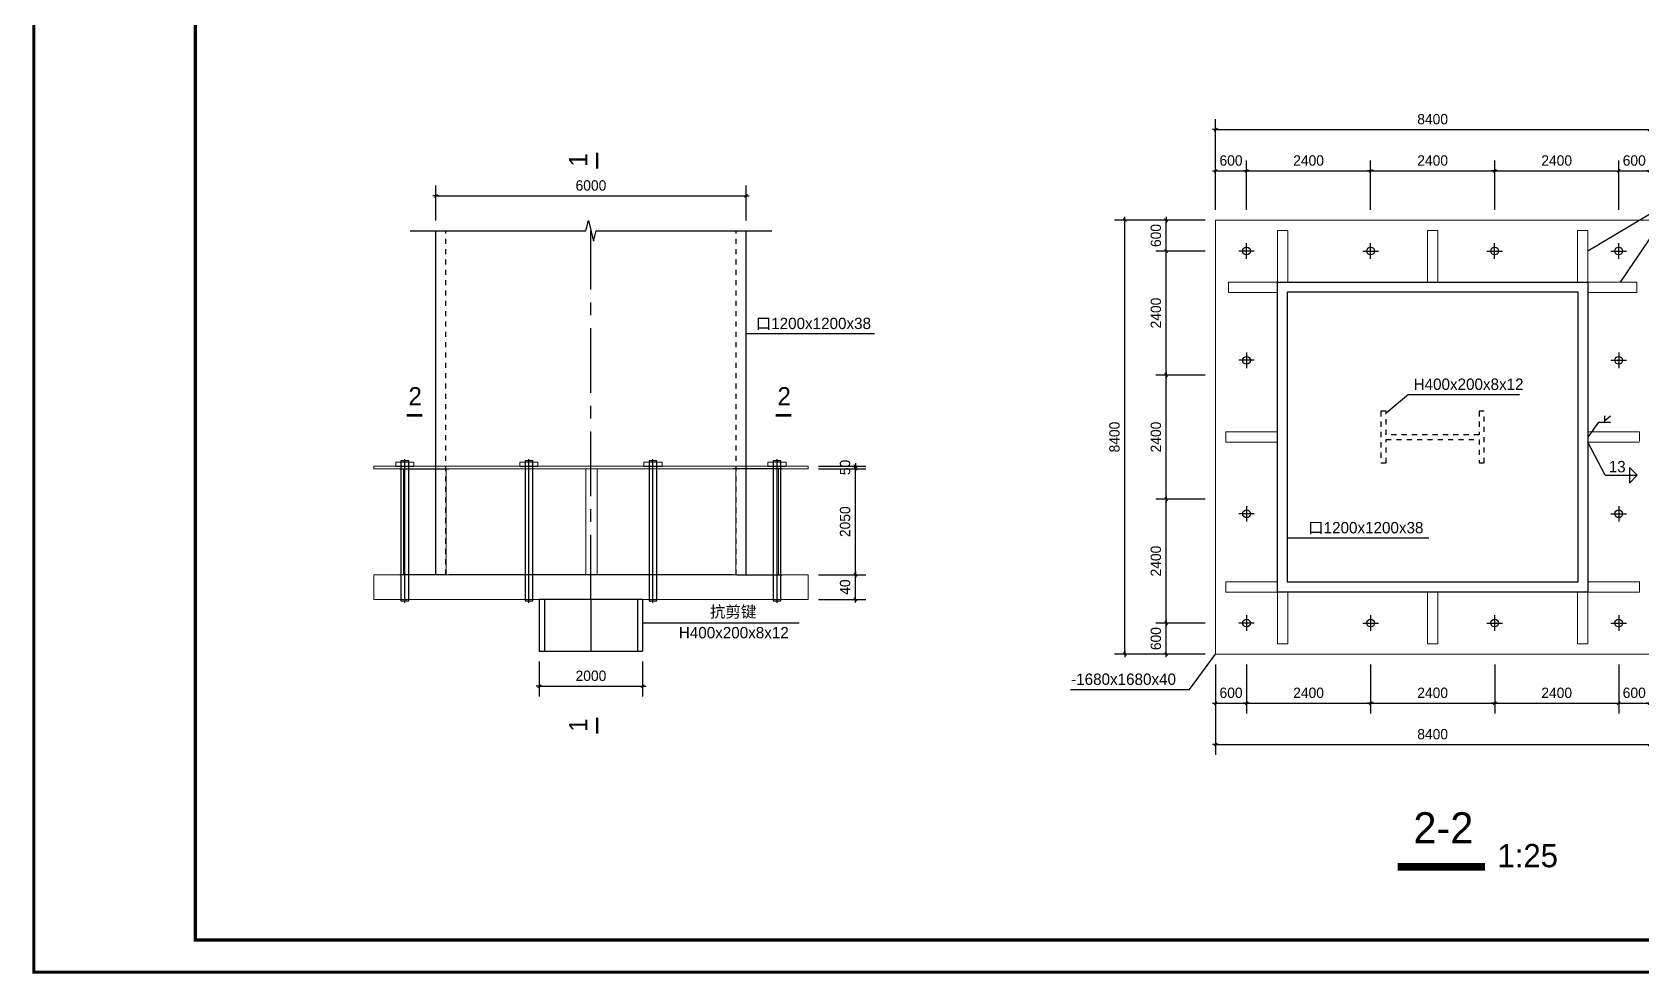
# Model space of a CAD drawing. Extents: x 31132 to 885236, y 345273 to 1212165.
# Drawn here: x 301132 to 332271, y 536341 to 554563 of the extents above; entities that cross this region are included whole.
import ezdxf
from ezdxf.enums import TextEntityAlignment as Align

# ---------------------------------------------------------------- set-up
doc = ezdxf.new("R2010")
doc.units = 0
doc.header["$LTSCALE"] = 1000
for name, pattern in [('CENTER', [2, 1.25, -0.25, 0.25, -0.25]), ('HIDDEN', [0.375, 0.25, -0.125]), ('tjDesh', [2, 1, -1])]:
    doc.linetypes.add(name, pattern=pattern)
doc.layers.get('0').update_dxf_attribs({"linetype": 'CONTINUOUS'})
doc.layers.get('Defpoints').update_dxf_attribs({"linetype": 'CONTINUOUS'})
for name, color, linetype in [('TK', 4, 'CONTINUOUS'), ('图名', 7, 'CONTINUOUS'), ('实线', 7, 'CONTINUOUS'), ('尺寸', 4, 'CONTINUOUS'), ('文字说明', 7, 'CONTINUOUS'), ('模板', 7, 'CONTINUOUS'), ('详图', 9, 'CONTINUOUS'), ('轴线', 8, 'CENTER'), ('轴线标注', 7, 'CONTINUOUS')]:
    doc.layers.add(name, color=color, linetype=linetype)
doc.layers.add('虚线', color=7, linetype='HIDDEN', lineweight=0)
doc.styles.add('FS', font='')
doc.styles.add('STYLE1', font='')
doc.styles.get('FS').set_extended_font_data('Structure Fonts')
doc.styles.get('STYLE1').set_extended_font_data('Structure Fonts')
doc.dimstyles.new('副本 DIM20', dxfattribs={"dimtxt": 200, "dimasz": 0.3, "dimexe": 200, "dimexo": 200, "dimgap": 100, "dimtad": 1, "dimdec": 0, "dimzin": 0, "dimdsep": 46, "dimtxsty": 'STYLE1', "dimblk": 'Studio2', "dimcen": 0, "dimdle": 200, "dimclrd": 6, "dimclre": 6, "dimclrt": 7, "dimazin": 0, "dimtfac": 1, "dimtdec": 0, "dimtix": 1, "dimtmove": 2, "dimatfit": 3, "dimldrblk": 'Studio2', "dimfxl": 1, "dimtolj": 1, "dimtzin": 0, "dimarcsym": 0})

# ---------------------------------------------------------------- blocks, each defined once
blk = doc.blocks.new('Studio2')
blk.add_line((-200, 0), (200, 0))
blk.add_lwpolyline([(-106, -106, 60, 60, 0), (106, 106, 100, 100, 0)], format="xyseb")
blk = doc.blocks.new('*D2246')
at = {"layer": 'Defpoints', "color": 0, "ltscale": 10, "transparency": 16777216}
for p in [(316141, 544065), (317058, 544065), (316141, 543585)]:
    blk.add_point(p, dxfattribs=at)
at = {"layer": '轴线标注', "color": 6, "lineweight": -2, "ltscale": 10, "transparency": 16777216}
for p, q in [((316341, 544065), (317258, 544065)), ((317058, 544065), (317058, 544065)), ((317058, 543585), (317058, 544065)), ((316341, 543585), (317258, 543585)), ((317058, 543585), (317058, 543584))]:
    blk.add_line(p, q, dxfattribs=at)
at = {"layer": '轴线标注', "color": 6, "lineweight": -2, "ltscale": 10, "transparency": 16777216, "xscale": 0.3, "yscale": 0.3, "zscale": 0.3}
for p, rotation in [((317058, 544065), 270), ((317058, 543585), 90)]:
    blk.add_blockref('Studio2', p, dxfattribs=dict(at, rotation=rotation))
at = {"layer": '轴线标注', "color": 7, "ltscale": 10, "transparency": 16777216, "insert": (316858, 543825), "char_height": 200, "attachment_point": 5, "rotation": 90, "style": 'STYLE1'}
blk.add_mtext('\\A1;40', dxfattribs=at)
blk = doc.blocks.new('*D2247')
at = {"layer": 'Defpoints', "color": 0, "ltscale": 10, "transparency": 16777216}
for p in [(316141, 546115), (317058, 546115), (316141, 544065)]:
    blk.add_point(p, dxfattribs=at)
at = {"layer": '轴线标注', "color": 6, "lineweight": -2, "ltscale": 10, "transparency": 16777216}
for p, q in [((316341, 546115), (317258, 546115)), ((317058, 544065), (317058, 546115)), ((316341, 544065), (317258, 544065))]:
    blk.add_line(p, q, dxfattribs=at)
at = {"layer": '轴线标注', "color": 6, "lineweight": -2, "ltscale": 10, "transparency": 16777216, "xscale": 0.3, "yscale": 0.3, "zscale": 0.3}
for p, rotation in [((317058, 546115), 90), ((317058, 544065), 270)]:
    blk.add_blockref('Studio2', p, dxfattribs=dict(at, rotation=rotation))
at = {"layer": '轴线标注', "color": 7, "ltscale": 10, "transparency": 16777216, "insert": (316858, 545090), "char_height": 200, "attachment_point": 5, "rotation": 90, "style": 'STYLE1'}
blk.add_mtext('\\A1;2050', dxfattribs=at)
blk = doc.blocks.new('*D2248')
at = {"layer": 'Defpoints', "color": 0, "ltscale": 10, "transparency": 16777216}
for p in [(316141, 546165), (316141, 546115), (317058, 546165)]:
    blk.add_point(p, dxfattribs=at)
at = {"layer": '轴线标注', "color": 6, "lineweight": -2, "ltscale": 10, "transparency": 16777216}
for p, q in [((316341, 546165), (317258, 546165)), ((316341, 546115), (317258, 546115)), ((317058, 546165), (317058, 546165)), ((317058, 546115), (317058, 546165)), ((317058, 546115), (317058, 546114))]:
    blk.add_line(p, q, dxfattribs=at)
at = {"layer": '轴线标注', "color": 6, "lineweight": -2, "ltscale": 10, "transparency": 16777216, "xscale": 0.3, "yscale": 0.3, "zscale": 0.3}
for p, rotation in [((317058, 546165), 270), ((317058, 546115), 90)]:
    blk.add_blockref('Studio2', p, dxfattribs=dict(at, rotation=rotation))
at = {"layer": '轴线标注', "color": 7, "ltscale": 10, "transparency": 16777216, "insert": (316858, 546140), "char_height": 200, "attachment_point": 5, "rotation": 90, "style": 'STYLE1'}
blk.add_mtext('\\A1;50', dxfattribs=at)
blk = doc.blocks.new('*D2249')
at = {"layer": 'Defpoints', "color": 0, "ltscale": 10, "transparency": 16777216}
for p in [(310941, 542585), (312941, 542585), (312941, 541907)]:
    blk.add_point(p, dxfattribs=at)
at = {"layer": '轴线标注', "color": 6, "lineweight": -2, "ltscale": 10, "transparency": 16777216}
for p, q in [((310941, 542385), (310941, 541707)), ((312941, 542385), (312941, 541707)), ((310941, 541907), (312941, 541907))]:
    blk.add_line(p, q, dxfattribs=at)
at = {"layer": '轴线标注', "color": 6, "lineweight": -2, "ltscale": 10, "transparency": 16777216, "xscale": 0.3, "yscale": 0.3, "zscale": 0.3, "rotation": 180}
blk.add_blockref('Studio2', (310941, 541907), dxfattribs=at)
at = {"layer": '轴线标注', "color": 6, "lineweight": -2, "ltscale": 10, "transparency": 16777216, "xscale": 0.3, "yscale": 0.3, "zscale": 0.3}
blk.add_blockref('Studio2', (312941, 541907), dxfattribs=at)
at = {"layer": '轴线标注', "color": 7, "ltscale": 10, "transparency": 16777216, "insert": (311941, 542107), "char_height": 200, "attachment_point": 5, "style": 'STYLE1'}
blk.add_mtext('\\A1;2000', dxfattribs=at)
blk = doc.blocks.new('*D2250')
at = {"layer": 'Defpoints', "color": 0, "ltscale": 10, "transparency": 16777216}
for p in [(314941, 551396), (308941, 550721), (314941, 550721)]:
    blk.add_point(p, dxfattribs=at)
at = {"layer": '轴线标注', "color": 6, "lineweight": -2, "ltscale": 10, "transparency": 16777216}
for p, q in [((308941, 550921), (308941, 551596)), ((314941, 550921), (314941, 551596)), ((308941, 551396), (314941, 551396))]:
    blk.add_line(p, q, dxfattribs=at)
at = {"layer": '轴线标注', "color": 6, "lineweight": -2, "ltscale": 10, "transparency": 16777216, "xscale": 0.3, "yscale": 0.3, "zscale": 0.3, "rotation": 180}
blk.add_blockref('Studio2', (308941, 551396), dxfattribs=at)
at = {"layer": '轴线标注', "color": 6, "lineweight": -2, "ltscale": 10, "transparency": 16777216, "xscale": 0.3, "yscale": 0.3, "zscale": 0.3}
blk.add_blockref('Studio2', (314941, 551396), dxfattribs=at)
at = {"layer": '轴线标注', "color": 7, "ltscale": 10, "transparency": 16777216, "insert": (311941, 551596), "char_height": 200, "attachment_point": 5, "style": 'STYLE1'}
blk.add_mtext('\\A1;6000', dxfattribs=at)
blk = doc.blocks.new('*D2257')
at = {"layer": 'Defpoints', "color": 0, "ltscale": 10, "transparency": 16777216}
for p in [(324624, 551879), (324024, 550928), (324624, 550928)]:
    blk.add_point(p, dxfattribs=at)
at = {"layer": '轴线标注', "color": 6, "lineweight": -2, "ltscale": 10, "transparency": 16777216}
for p, q in [((324024, 551879), (324023, 551879)), ((324024, 551128), (324024, 552079)), ((324024, 551879), (324624, 551879)), ((324624, 551128), (324624, 552079)), ((324624, 551879), (324625, 551879))]:
    blk.add_line(p, q, dxfattribs=at)
at = {"layer": '轴线标注', "color": 6, "lineweight": -2, "ltscale": 10, "transparency": 16777216, "xscale": 0.3, "yscale": 0.3, "zscale": 0.3}
blk.add_blockref('Studio2', (324024, 551879), dxfattribs=at)
at = {"layer": '轴线标注', "color": 6, "lineweight": -2, "ltscale": 10, "transparency": 16777216, "xscale": 0.3, "yscale": 0.3, "zscale": 0.3, "rotation": 180}
blk.add_blockref('Studio2', (324624, 551879), dxfattribs=at)
at = {"layer": '轴线标注', "color": 7, "ltscale": 10, "transparency": 16777216, "insert": (324324, 552079), "char_height": 200, "attachment_point": 5, "style": 'STYLE1'}
blk.add_mtext('\\A1;600', dxfattribs=at)
blk = doc.blocks.new('*D2258')
at = {"layer": 'Defpoints', "color": 0, "ltscale": 10, "transparency": 16777216}
for p in [(332424, 552679), (324024, 551728), (332424, 551728)]:
    blk.add_point(p, dxfattribs=at)
at = {"layer": '轴线标注', "color": 6, "lineweight": -2, "ltscale": 10, "transparency": 16777216}
for p, q in [((324024, 551928), (324024, 552879)), ((332424, 551928), (332424, 552879)), ((324024, 552679), (332424, 552679))]:
    blk.add_line(p, q, dxfattribs=at)
at = {"layer": '轴线标注', "color": 6, "lineweight": -2, "ltscale": 10, "transparency": 16777216, "xscale": 0.3, "yscale": 0.3, "zscale": 0.3, "rotation": 180}
blk.add_blockref('Studio2', (324024, 552679), dxfattribs=at)
at = {"layer": '轴线标注', "color": 6, "lineweight": -2, "ltscale": 10, "transparency": 16777216, "xscale": 0.3, "yscale": 0.3, "zscale": 0.3}
blk.add_blockref('Studio2', (332424, 552679), dxfattribs=at)
at = {"layer": '轴线标注', "color": 7, "ltscale": 10, "transparency": 16777216, "insert": (328224, 552879), "char_height": 200, "attachment_point": 5, "style": 'STYLE1'}
blk.add_mtext('\\A1;8400', dxfattribs=at)
blk = doc.blocks.new('*D2259')
at = {"layer": 'Defpoints', "color": 0, "ltscale": 10, "transparency": 16777216}
for p in [(327024, 551879), (324624, 550928), (327024, 550928)]:
    blk.add_point(p, dxfattribs=at)
at = {"layer": '轴线标注', "color": 6, "lineweight": -2, "ltscale": 10, "transparency": 16777216}
for p, q in [((324624, 551128), (324624, 552079)), ((324624, 551879), (327024, 551879)), ((327024, 551128), (327024, 552079))]:
    blk.add_line(p, q, dxfattribs=at)
at = {"layer": '轴线标注', "color": 6, "lineweight": -2, "ltscale": 10, "transparency": 16777216, "xscale": 0.3, "yscale": 0.3, "zscale": 0.3, "rotation": 180}
blk.add_blockref('Studio2', (324624, 551879), dxfattribs=at)
at = {"layer": '轴线标注', "color": 6, "lineweight": -2, "ltscale": 10, "transparency": 16777216, "xscale": 0.3, "yscale": 0.3, "zscale": 0.3}
blk.add_blockref('Studio2', (327024, 551879), dxfattribs=at)
at = {"layer": '轴线标注', "color": 7, "ltscale": 10, "transparency": 16777216, "insert": (325824, 552079), "char_height": 200, "attachment_point": 5, "style": 'STYLE1'}
blk.add_mtext('\\A1;2400', dxfattribs=at)
blk = doc.blocks.new('*D2260')
at = {"layer": 'Defpoints', "color": 0, "ltscale": 10, "transparency": 16777216}
for p in [(329424, 551879), (327024, 550928), (329424, 550928)]:
    blk.add_point(p, dxfattribs=at)
at = {"layer": '轴线标注', "color": 6, "lineweight": -2, "ltscale": 10, "transparency": 16777216}
for p, q in [((327024, 551128), (327024, 552079)), ((327024, 551879), (329424, 551879)), ((329424, 551128), (329424, 552079))]:
    blk.add_line(p, q, dxfattribs=at)
at = {"layer": '轴线标注', "color": 6, "lineweight": -2, "ltscale": 10, "transparency": 16777216, "xscale": 0.3, "yscale": 0.3, "zscale": 0.3, "rotation": 180}
blk.add_blockref('Studio2', (327024, 551879), dxfattribs=at)
at = {"layer": '轴线标注', "color": 6, "lineweight": -2, "ltscale": 10, "transparency": 16777216, "xscale": 0.3, "yscale": 0.3, "zscale": 0.3}
blk.add_blockref('Studio2', (329424, 551879), dxfattribs=at)
at = {"layer": '轴线标注', "color": 7, "ltscale": 10, "transparency": 16777216, "insert": (328224, 552079), "char_height": 200, "attachment_point": 5, "style": 'STYLE1'}
blk.add_mtext('\\A1;2400', dxfattribs=at)
blk = doc.blocks.new('*D2261')
at = {"layer": 'Defpoints', "color": 0, "ltscale": 10, "transparency": 16777216}
for p in [(331824, 551879), (329424, 550928), (331824, 550928)]:
    blk.add_point(p, dxfattribs=at)
at = {"layer": '轴线标注', "color": 6, "lineweight": -2, "ltscale": 10, "transparency": 16777216}
for p, q in [((329424, 551128), (329424, 552079)), ((329424, 551879), (331824, 551879)), ((331824, 551128), (331824, 552079))]:
    blk.add_line(p, q, dxfattribs=at)
at = {"layer": '轴线标注', "color": 6, "lineweight": -2, "ltscale": 10, "transparency": 16777216, "xscale": 0.3, "yscale": 0.3, "zscale": 0.3, "rotation": 180}
blk.add_blockref('Studio2', (329424, 551879), dxfattribs=at)
at = {"layer": '轴线标注', "color": 6, "lineweight": -2, "ltscale": 10, "transparency": 16777216, "xscale": 0.3, "yscale": 0.3, "zscale": 0.3}
blk.add_blockref('Studio2', (331824, 551879), dxfattribs=at)
at = {"layer": '轴线标注', "color": 7, "ltscale": 10, "transparency": 16777216, "insert": (330624, 552079), "char_height": 200, "attachment_point": 5, "style": 'STYLE1'}
blk.add_mtext('\\A1;2400', dxfattribs=at)
blk = doc.blocks.new('*D2262')
at = {"layer": 'Defpoints', "color": 0, "ltscale": 10, "transparency": 16777216}
for p in [(332424, 551879), (331824, 550928), (332424, 550928)]:
    blk.add_point(p, dxfattribs=at)
at = {"layer": '轴线标注', "color": 6, "lineweight": -2, "ltscale": 10, "transparency": 16777216}
for p, q in [((331824, 551879), (331823, 551879)), ((331824, 551128), (331824, 552079)), ((331824, 551879), (332424, 551879)), ((332424, 551128), (332424, 552079)), ((332424, 551879), (332425, 551879))]:
    blk.add_line(p, q, dxfattribs=at)
at = {"layer": '轴线标注', "color": 6, "lineweight": -2, "ltscale": 10, "transparency": 16777216, "xscale": 0.3, "yscale": 0.3, "zscale": 0.3}
blk.add_blockref('Studio2', (331824, 551879), dxfattribs=at)
at = {"layer": '轴线标注', "color": 6, "lineweight": -2, "ltscale": 10, "transparency": 16777216, "xscale": 0.3, "yscale": 0.3, "zscale": 0.3, "rotation": 180}
blk.add_blockref('Studio2', (332424, 551879), dxfattribs=at)
at = {"layer": '轴线标注', "color": 7, "ltscale": 10, "transparency": 16777216, "insert": (332124, 552079), "char_height": 200, "attachment_point": 5, "style": 'STYLE1'}
blk.add_mtext('\\A1;600', dxfattribs=at)
blk = doc.blocks.new('*D2263')
at = {"layer": 'Defpoints', "color": 0, "ltscale": 10, "transparency": 16777216}
for p in [(323070, 550928), (324024, 550928), (324024, 550328)]:
    blk.add_point(p, dxfattribs=at)
at = {"layer": '轴线标注', "color": 6, "lineweight": -2, "ltscale": 10, "transparency": 16777216}
for p, q in [((323824, 550928), (322870, 550928)), ((323070, 550929), (323070, 550929)), ((323070, 550328), (323070, 550928)), ((323824, 550328), (322870, 550328)), ((323070, 550328), (323070, 550328))]:
    blk.add_line(p, q, dxfattribs=at)
at = {"layer": '轴线标注', "color": 6, "lineweight": -2, "ltscale": 10, "transparency": 16777216, "xscale": 0.3, "yscale": 0.3, "zscale": 0.3}
for p, rotation in [((323070, 550928), 270), ((323070, 550328), 90)]:
    blk.add_blockref('Studio2', p, dxfattribs=dict(at, rotation=rotation))
at = {"layer": '轴线标注', "color": 7, "ltscale": 10, "transparency": 16777216, "insert": (322870, 550628), "char_height": 200, "attachment_point": 5, "rotation": 90, "style": 'STYLE1'}
blk.add_mtext('\\A1;600', dxfattribs=at)
blk = doc.blocks.new('*D2264')
at = {"layer": 'Defpoints', "color": 0, "ltscale": 10, "transparency": 16777216}
for p in [(322270, 550928), (323224, 550928), (323224, 542528)]:
    blk.add_point(p, dxfattribs=at)
at = {"layer": '轴线标注', "color": 6, "lineweight": -2, "ltscale": 10, "transparency": 16777216}
for p, q in [((323024, 550928), (322070, 550928)), ((322270, 542529), (322270, 550928)), ((323024, 542528), (322070, 542528))]:
    blk.add_line(p, q, dxfattribs=at)
at = {"layer": '轴线标注', "color": 6, "lineweight": -2, "ltscale": 10, "transparency": 16777216, "xscale": 0.3, "yscale": 0.3, "zscale": 0.3}
for p, rotation in [((322270, 550928), 90), ((322270, 542528), 270)]:
    blk.add_blockref('Studio2', p, dxfattribs=dict(at, rotation=rotation))
at = {"layer": '轴线标注', "color": 7, "ltscale": 10, "transparency": 16777216, "insert": (322070, 546728), "char_height": 200, "attachment_point": 5, "rotation": 90, "style": 'STYLE1'}
blk.add_mtext('\\A1;8400', dxfattribs=at)
blk = doc.blocks.new('*D2265')
at = {"layer": 'Defpoints', "color": 0, "ltscale": 10, "transparency": 16777216}
for p in [(323070, 550328), (324024, 550328), (324024, 547928)]:
    blk.add_point(p, dxfattribs=at)
at = {"layer": '轴线标注', "color": 6, "lineweight": -2, "ltscale": 10, "transparency": 16777216}
for p, q in [((323824, 550328), (322870, 550328)), ((323070, 547929), (323070, 550328)), ((323824, 547928), (322870, 547928))]:
    blk.add_line(p, q, dxfattribs=at)
at = {"layer": '轴线标注', "color": 6, "lineweight": -2, "ltscale": 10, "transparency": 16777216, "xscale": 0.3, "yscale": 0.3, "zscale": 0.3}
for p, rotation in [((323070, 550328), 90), ((323070, 547928), 270)]:
    blk.add_blockref('Studio2', p, dxfattribs=dict(at, rotation=rotation))
at = {"layer": '轴线标注', "color": 7, "ltscale": 10, "transparency": 16777216, "insert": (322870, 549128), "char_height": 200, "attachment_point": 5, "rotation": 90, "style": 'STYLE1'}
blk.add_mtext('\\A1;2400', dxfattribs=at)
blk = doc.blocks.new('*D2266')
at = {"layer": 'Defpoints', "color": 0, "ltscale": 10, "transparency": 16777216}
for p in [(323070, 547928), (324024, 547928), (324024, 545528)]:
    blk.add_point(p, dxfattribs=at)
at = {"layer": '轴线标注', "color": 6, "lineweight": -2, "ltscale": 10, "transparency": 16777216}
for p, q in [((323824, 547928), (322870, 547928)), ((323070, 545529), (323070, 547928)), ((323824, 545528), (322870, 545528))]:
    blk.add_line(p, q, dxfattribs=at)
at = {"layer": '轴线标注', "color": 6, "lineweight": -2, "ltscale": 10, "transparency": 16777216, "xscale": 0.3, "yscale": 0.3, "zscale": 0.3}
for p, rotation in [((323070, 547928), 90), ((323070, 545528), 270)]:
    blk.add_blockref('Studio2', p, dxfattribs=dict(at, rotation=rotation))
at = {"layer": '轴线标注', "color": 7, "ltscale": 10, "transparency": 16777216, "insert": (322870, 546728), "char_height": 200, "attachment_point": 5, "rotation": 90, "style": 'STYLE1'}
blk.add_mtext('\\A1;2400', dxfattribs=at)
blk = doc.blocks.new('*D2267')
at = {"layer": 'Defpoints', "color": 0, "ltscale": 10, "transparency": 16777216}
for p in [(323070, 545528), (324024, 545528), (324024, 543128)]:
    blk.add_point(p, dxfattribs=at)
at = {"layer": '轴线标注', "color": 6, "lineweight": -2, "ltscale": 10, "transparency": 16777216}
for p, q in [((323824, 545528), (322870, 545528)), ((323070, 543129), (323070, 545528)), ((323824, 543128), (322870, 543128))]:
    blk.add_line(p, q, dxfattribs=at)
at = {"layer": '轴线标注', "color": 6, "lineweight": -2, "ltscale": 10, "transparency": 16777216, "xscale": 0.3, "yscale": 0.3, "zscale": 0.3}
for p, rotation in [((323070, 545528), 90), ((323070, 543128), 270)]:
    blk.add_blockref('Studio2', p, dxfattribs=dict(at, rotation=rotation))
at = {"layer": '轴线标注', "color": 7, "ltscale": 10, "transparency": 16777216, "insert": (322870, 544328), "char_height": 200, "attachment_point": 5, "rotation": 90, "style": 'STYLE1'}
blk.add_mtext('\\A1;2400', dxfattribs=at)
blk = doc.blocks.new('*D2268')
at = {"layer": 'Defpoints', "color": 0, "ltscale": 10, "transparency": 16777216}
for p in [(323070, 543128), (324024, 543128), (324024, 542528)]:
    blk.add_point(p, dxfattribs=at)
at = {"layer": '轴线标注', "color": 6, "lineweight": -2, "ltscale": 10, "transparency": 16777216}
for p, q in [((323824, 543128), (322870, 543128)), ((323070, 543129), (323070, 543129)), ((323070, 542528), (323070, 543128)), ((323824, 542528), (322870, 542528)), ((323070, 542528), (323070, 542528))]:
    blk.add_line(p, q, dxfattribs=at)
at = {"layer": '轴线标注', "color": 6, "lineweight": -2, "ltscale": 10, "transparency": 16777216, "xscale": 0.3, "yscale": 0.3, "zscale": 0.3}
for p, rotation in [((323070, 543128), 270), ((323070, 542528), 90)]:
    blk.add_blockref('Studio2', p, dxfattribs=dict(at, rotation=rotation))
at = {"layer": '轴线标注', "color": 7, "ltscale": 10, "transparency": 16777216, "insert": (322870, 542828), "char_height": 200, "attachment_point": 5, "rotation": 90, "style": 'STYLE1'}
blk.add_mtext('\\A1;600', dxfattribs=at)
blk = doc.blocks.new('*D2269')
at = {"layer": 'Defpoints', "color": 0, "ltscale": 10, "transparency": 16777216}
for p in [(324024, 542528), (324624, 542528), (324624, 541578)]:
    blk.add_point(p, dxfattribs=at)
at = {"layer": '轴线标注', "color": 6, "lineweight": -2, "ltscale": 10, "transparency": 16777216}
for p, q in [((324024, 542328), (324024, 541378)), ((324624, 542328), (324624, 541378)), ((324024, 541578), (324023, 541578)), ((324024, 541578), (324624, 541578)), ((324624, 541578), (324625, 541578))]:
    blk.add_line(p, q, dxfattribs=at)
at = {"layer": '轴线标注', "color": 6, "lineweight": -2, "ltscale": 10, "transparency": 16777216, "xscale": 0.3, "yscale": 0.3, "zscale": 0.3}
blk.add_blockref('Studio2', (324024, 541578), dxfattribs=at)
at = {"layer": '轴线标注', "color": 6, "lineweight": -2, "ltscale": 10, "transparency": 16777216, "xscale": 0.3, "yscale": 0.3, "zscale": 0.3, "rotation": 180}
blk.add_blockref('Studio2', (324624, 541578), dxfattribs=at)
at = {"layer": '轴线标注', "color": 7, "ltscale": 10, "transparency": 16777216, "insert": (324324, 541778), "char_height": 200, "attachment_point": 5, "style": 'STYLE1'}
blk.add_mtext('\\A1;600', dxfattribs=at)
blk = doc.blocks.new('*D2270')
at = {"layer": 'Defpoints', "color": 0, "ltscale": 10, "transparency": 16777216}
for p in [(324024, 541728), (332424, 541728), (332424, 540778)]:
    blk.add_point(p, dxfattribs=at)
at = {"layer": '轴线标注', "color": 6, "lineweight": -2, "ltscale": 10, "transparency": 16777216}
for p, q in [((324024, 541528), (324024, 540578)), ((332424, 541528), (332424, 540578)), ((324024, 540778), (332424, 540778))]:
    blk.add_line(p, q, dxfattribs=at)
at = {"layer": '轴线标注', "color": 6, "lineweight": -2, "ltscale": 10, "transparency": 16777216, "xscale": 0.3, "yscale": 0.3, "zscale": 0.3, "rotation": 180}
blk.add_blockref('Studio2', (324024, 540778), dxfattribs=at)
at = {"layer": '轴线标注', "color": 6, "lineweight": -2, "ltscale": 10, "transparency": 16777216, "xscale": 0.3, "yscale": 0.3, "zscale": 0.3}
blk.add_blockref('Studio2', (332424, 540778), dxfattribs=at)
at = {"layer": '轴线标注', "color": 7, "ltscale": 10, "transparency": 16777216, "insert": (328224, 540978), "char_height": 200, "attachment_point": 5, "style": 'STYLE1'}
blk.add_mtext('\\A1;8400', dxfattribs=at)
blk = doc.blocks.new('*D2271')
at = {"layer": 'Defpoints', "color": 0, "ltscale": 10, "transparency": 16777216}
for p in [(324624, 542528), (327024, 542528), (327024, 541578)]:
    blk.add_point(p, dxfattribs=at)
at = {"layer": '轴线标注', "color": 6, "lineweight": -2, "ltscale": 10, "transparency": 16777216}
for p, q in [((324624, 542328), (324624, 541378)), ((327024, 542328), (327024, 541378)), ((324624, 541578), (327024, 541578))]:
    blk.add_line(p, q, dxfattribs=at)
at = {"layer": '轴线标注', "color": 6, "lineweight": -2, "ltscale": 10, "transparency": 16777216, "xscale": 0.3, "yscale": 0.3, "zscale": 0.3, "rotation": 180}
blk.add_blockref('Studio2', (324624, 541578), dxfattribs=at)
at = {"layer": '轴线标注', "color": 6, "lineweight": -2, "ltscale": 10, "transparency": 16777216, "xscale": 0.3, "yscale": 0.3, "zscale": 0.3}
blk.add_blockref('Studio2', (327024, 541578), dxfattribs=at)
at = {"layer": '轴线标注', "color": 7, "ltscale": 10, "transparency": 16777216, "insert": (325824, 541778), "char_height": 200, "attachment_point": 5, "style": 'STYLE1'}
blk.add_mtext('\\A1;2400', dxfattribs=at)
blk = doc.blocks.new('*D2272')
at = {"layer": 'Defpoints', "color": 0, "ltscale": 10, "transparency": 16777216}
for p in [(327024, 542528), (329424, 542528), (329424, 541578)]:
    blk.add_point(p, dxfattribs=at)
at = {"layer": '轴线标注', "color": 6, "lineweight": -2, "ltscale": 10, "transparency": 16777216}
for p, q in [((327024, 542328), (327024, 541378)), ((329424, 542328), (329424, 541378)), ((327024, 541578), (329424, 541578))]:
    blk.add_line(p, q, dxfattribs=at)
at = {"layer": '轴线标注', "color": 6, "lineweight": -2, "ltscale": 10, "transparency": 16777216, "xscale": 0.3, "yscale": 0.3, "zscale": 0.3, "rotation": 180}
blk.add_blockref('Studio2', (327024, 541578), dxfattribs=at)
at = {"layer": '轴线标注', "color": 6, "lineweight": -2, "ltscale": 10, "transparency": 16777216, "xscale": 0.3, "yscale": 0.3, "zscale": 0.3}
blk.add_blockref('Studio2', (329424, 541578), dxfattribs=at)
at = {"layer": '轴线标注', "color": 7, "ltscale": 10, "transparency": 16777216, "insert": (328224, 541778), "char_height": 200, "attachment_point": 5, "style": 'STYLE1'}
blk.add_mtext('\\A1;2400', dxfattribs=at)
blk = doc.blocks.new('*D2273')
at = {"layer": 'Defpoints', "color": 0, "ltscale": 10, "transparency": 16777216}
for p in [(329424, 542528), (331824, 542528), (331824, 541578)]:
    blk.add_point(p, dxfattribs=at)
at = {"layer": '轴线标注', "color": 6, "lineweight": -2, "ltscale": 10, "transparency": 16777216}
for p, q in [((329424, 542328), (329424, 541378)), ((331824, 542328), (331824, 541378)), ((329424, 541578), (331824, 541578))]:
    blk.add_line(p, q, dxfattribs=at)
at = {"layer": '轴线标注', "color": 6, "lineweight": -2, "ltscale": 10, "transparency": 16777216, "xscale": 0.3, "yscale": 0.3, "zscale": 0.3, "rotation": 180}
blk.add_blockref('Studio2', (329424, 541578), dxfattribs=at)
at = {"layer": '轴线标注', "color": 6, "lineweight": -2, "ltscale": 10, "transparency": 16777216, "xscale": 0.3, "yscale": 0.3, "zscale": 0.3}
blk.add_blockref('Studio2', (331824, 541578), dxfattribs=at)
at = {"layer": '轴线标注', "color": 7, "ltscale": 10, "transparency": 16777216, "insert": (330624, 541778), "char_height": 200, "attachment_point": 5, "style": 'STYLE1'}
blk.add_mtext('\\A1;2400', dxfattribs=at)
blk = doc.blocks.new('*D2274')
at = {"layer": 'Defpoints', "color": 0, "ltscale": 10, "transparency": 16777216}
for p in [(331824, 542528), (332424, 542528), (332424, 541578)]:
    blk.add_point(p, dxfattribs=at)
at = {"layer": '轴线标注', "color": 6, "lineweight": -2, "ltscale": 10, "transparency": 16777216}
for p, q in [((331824, 542328), (331824, 541378)), ((332424, 542328), (332424, 541378)), ((331824, 541578), (331823, 541578)), ((331824, 541578), (332424, 541578)), ((332424, 541578), (332425, 541578))]:
    blk.add_line(p, q, dxfattribs=at)
at = {"layer": '轴线标注', "color": 6, "lineweight": -2, "ltscale": 10, "transparency": 16777216, "xscale": 0.3, "yscale": 0.3, "zscale": 0.3}
blk.add_blockref('Studio2', (331824, 541578), dxfattribs=at)
at = {"layer": '轴线标注', "color": 6, "lineweight": -2, "ltscale": 10, "transparency": 16777216, "xscale": 0.3, "yscale": 0.3, "zscale": 0.3, "rotation": 180}
blk.add_blockref('Studio2', (332424, 541578), dxfattribs=at)
at = {"layer": '轴线标注', "color": 7, "ltscale": 10, "transparency": 16777216, "insert": (332124, 541778), "char_height": 200, "attachment_point": 5, "style": 'STYLE1'}
blk.add_mtext('\\A1;600', dxfattribs=at)

msp = doc.modelspace()

# ---------------------------------------------------------------- linework, layer by layer
at = {"layer": 'TK', "const_width": 62.5}
for points in [[(301162.8, 536372.28), (301162.8, 573497.28), (353662.8, 573497.28), (353662.8, 536372.28)], [(304287.8, 536997.28), (304287.8, 572872.28), (353037.8, 572872.28), (353037.8, 536997.28)]]:
    msp.add_lwpolyline(points, close=True, dxfattribs=at)
at = {"layer": '图名', "const_width": 150}
msp.add_lwpolyline([(329237.26, 538411.69), (327550.57, 538411.69)], dxfattribs=at)
at = {"layer": '实线', "color": 2, "linetype": 'Continuous', "lineweight": 20}
for p, q in [((332423.92, 550928.25), (324023.92, 550928.25)), ((324023.92, 550928.25), (324023.92, 542528.25)), ((325223.92, 549728.25), (325223.92, 550728.25)), ((325223.92, 550728.25), (325423.92, 550728.25)), ((325423.92, 549728.25), (325423.92, 550728.25)), ((328123.92, 549728.25), (328123.92, 550728.25)), ((328123.92, 550728.25), (328323.92, 550728.25)), ((328323.92, 549728.25), (328323.92, 550728.25)), ((331023.92, 549728.25), (331023.92, 550728.25)), ((331023.92, 550728.25), (331223.92, 550728.25)), ((331223.92, 549728.25), (331223.92, 550728.25)), ((325223.92, 549728.25), (324273.92, 549728.25)), ((324273.92, 549528.25), (324273.92, 549728.25)), ((331223.92, 549728.25), (332173.92, 549728.25)), ((332173.92, 549528.25), (332173.92, 549728.25)), ((325223.92, 549528.25), (324273.92, 549528.25)), ((331223.92, 549528.25), (332173.92, 549528.25)), ((325223.92, 546828.25), (324223.92, 546828.25)), ((324223.92, 546628.25), (324223.92, 546828.25)), ((325223.92, 546808.25), (325223.92, 546648.25)), ((331223.92, 546828.25), (332223.92, 546828.25)), ((331223.92, 546648.25), (331223.92, 546808.25)), ((332223.92, 546648.25), (332223.92, 546828.25)), ((325223.92, 546628.25), (324223.92, 546628.25)), ((331223.92, 546628.25), (332223.92, 546628.25)), ((308516.11, 546239.84), (308166.11, 546239.84)), ((308166.11, 546239.84), (308166.11, 546164.84)), ((308516.11, 546239.84), (308516.11, 546164.84)), ((310916.11, 546239.84), (310566.11, 546239.84)), ((310566.11, 546239.84), (310566.11, 546164.84)), ((310916.11, 546239.84), (310916.11, 546164.84)), ((313316.11, 546239.84), (312966.11, 546239.84)), ((312966.11, 546239.84), (312966.11, 546164.84)), ((313316.11, 546239.84), (313316.11, 546164.84)), ((315716.11, 546239.84), (315366.11, 546239.84)), ((315366.11, 546239.84), (315366.11, 546164.84)), ((315716.11, 546239.84), (315716.11, 546164.84)), ((307741.11, 546164.84), (316141.11, 546164.84)), ((307741.11, 546164.84), (307741.11, 546114.84)), ((307741.11, 546114.84), (316141.11, 546114.84)), ((308316.11, 544064.84), (308316.11, 546114.84)), ((308941.11, 546114.84), (308941.11, 544064.84)), ((309141.11, 546114.84), (309141.11, 544064.84)), ((309191.11, 546114.84), (309351.11, 546114.84)), ((311841.11, 546114.84), (311841.11, 544064.84)), ((311861.11, 546114.84), (312021.11, 546114.84)), ((312061.11, 546114.84), (312061.11, 544064.84)), ((314531.11, 546114.84), (314691.11, 546114.84)), ((314741.11, 546114.84), (314741.11, 544064.84)), ((314941.11, 546114.84), (314941.11, 544064.84)), ((315566.11, 544064.84), (315566.11, 546114.84)), ((316141.11, 546164.84), (316141.11, 546114.84)), ((316141.11, 544064.84), (307741.11, 544064.84)), ((307741.11, 543584.84), (307741.11, 544064.84)), ((309191.11, 544064.84), (309351.11, 544064.84)), ((311861.11, 544064.84), (312021.11, 544064.84)), ((314531.11, 544064.84), (314691.11, 544064.84)), ((316141.11, 543584.84), (316141.11, 544064.84)), ((325223.92, 543928.25), (324223.92, 543928.25)), ((324223.92, 543728.25), (324223.92, 543928.25)), ((325223.92, 543728.25), (324223.92, 543728.25)), ((325223.92, 543728.25), (325223.92, 542728.25)), ((325423.92, 543728.25), (325423.92, 542728.25)), ((328123.92, 543728.25), (328123.92, 542728.25)), ((328323.92, 543728.25), (328323.92, 542728.25)), ((330563.92, 543728.25), (330723.92, 543728.25)), ((331023.92, 543728.25), (331023.92, 542728.25)), ((331223.92, 543928.25), (332223.92, 543928.25)), ((331223.92, 543728.25), (332223.92, 543728.25)), ((331223.92, 543728.25), (331223.92, 542728.25)), ((332223.92, 543728.25), (332223.92, 543928.25)), ((316141.11, 543584.84), (307741.11, 543584.84)), ((332423.92, 542528.25), (324023.92, 542528.25)), ((325223.92, 542728.25), (325423.92, 542728.25)), ((328123.92, 542728.25), (328323.92, 542728.25)), ((331023.92, 542728.25), (331223.92, 542728.25))]:
    msp.add_line(p, q, dxfattribs=at)
at = {"layer": '实线', "color": 6, "linetype": 'Continuous', "lineweight": -3}
for p, q in [((324773.92, 550328.25), (324473.92, 550328.25)), ((324623.92, 550178.25), (324623.92, 550478.25)), ((326873.92, 550328.25), (327173.92, 550328.25)), ((327023.92, 550178.25), (327023.92, 550478.25)), ((329273.92, 550328.25), (329573.92, 550328.25)), ((329423.92, 550178.25), (329423.92, 550478.25)), ((331673.92, 550328.25), (331973.92, 550328.25)), ((331823.92, 550178.25), (331823.92, 550478.25)), ((324623.92, 548363.25), (324623.92, 548063.25)), ((331823.92, 548363.25), (331823.92, 548063.25)), ((324773.92, 548213.25), (324473.92, 548213.25)), ((331673.92, 548213.25), (331973.92, 548213.25)), ((324773.92, 545243.25), (324473.92, 545243.25)), ((324623.92, 545393.25), (324623.92, 545093.25)), ((331673.92, 545243.25), (331973.92, 545243.25)), ((331823.92, 545393.25), (331823.92, 545093.25)), ((324773.92, 543128.25), (324473.92, 543128.25)), ((324623.92, 543278.25), (324623.92, 542978.25)), ((326873.92, 543128.25), (327173.92, 543128.25)), ((327023.92, 543278.25), (327023.92, 542978.25)), ((329273.92, 543128.25), (329573.92, 543128.25)), ((329423.92, 543278.25), (329423.92, 542978.25)), ((331673.92, 543128.25), (331973.92, 543128.25)), ((331823.92, 543278.25), (331823.92, 542978.25))]:
    msp.add_line(p, q, dxfattribs=at)
at = {"layer": '实线', "color": 1, "linetype": 'Continuous', "lineweight": -3}
for p, q in [((308416.11, 546264.84), (308266.11, 546264.84)), ((308266.11, 546264.84), (308266.11, 543559.84)), ((308341.11, 543522.34), (308341.11, 546302.34)), ((308416.11, 543559.84), (308416.11, 546264.84)), ((310816.11, 546264.84), (310666.11, 546264.84)), ((310666.11, 546264.84), (310666.11, 543559.84)), ((310741.11, 543522.34), (310741.11, 546302.34)), ((310816.11, 543559.84), (310816.11, 546264.84)), ((313216.11, 546264.84), (313066.11, 546264.84)), ((313066.11, 546264.84), (313066.11, 543559.84)), ((313141.11, 543522.34), (313141.11, 546302.34)), ((313216.11, 543559.84), (313216.11, 546264.84)), ((315616.11, 546264.84), (315466.11, 546264.84)), ((315466.11, 546264.84), (315466.11, 543559.84)), ((315541.11, 543522.34), (315541.11, 546302.34)), ((315616.11, 543559.84), (315616.11, 546264.84)), ((308266.11, 543559.84), (308416.11, 543559.84)), ((310666.11, 543559.84), (310816.11, 543559.84)), ((313066.11, 543559.84), (313216.11, 543559.84)), ((315466.11, 543559.84), (315616.11, 543559.84))]:
    msp.add_line(p, q, dxfattribs=at)
at = {"layer": '实线', "color": 6, "linetype": 'Continuous', "lineweight": -3}
for centre in [(324623.92, 550328.25), (327023.92, 550328.25), (329423.92, 550328.25), (331823.92, 550328.25), (324623.92, 548213.25), (331823.92, 548213.25), (324623.92, 545243.25), (331823.92, 545243.25), (324623.92, 543128.25), (327023.92, 543128.25), (329423.92, 543128.25), (331823.92, 543128.25)]:
    msp.add_circle(centre, 75, dxfattribs=at)
at = {"layer": '尺寸'}
for p, q in [((308941.11, 546164.84), (308941.11, 550721.5)), ((314941.11, 546164.84), (314941.11, 550721.5)), ((325223.92, 549728.25), (331223.92, 549728.25)), ((325223.92, 543728.25), (325223.92, 549728.25)), ((331223.92, 549728.25), (331223.92, 543728.25)), ((325413.92, 549538.25), (331033.92, 549538.25)), ((325413.92, 543918.25), (325413.92, 549538.25)), ((331033.92, 549538.25), (331033.92, 543918.25)), ((331223.92, 543728.25), (325223.92, 543728.25)), ((331033.92, 543918.25), (325413.92, 543918.25)), ((310941.11, 543584.84), (310941.11, 542584.84)), ((311041.11, 543584.84), (311041.11, 542584.84)), ((312841.11, 543584.84), (312841.11, 542584.84)), ((312941.11, 543584.84), (312941.11, 542584.84)), ((310941.11, 542584.84), (312941.11, 542584.84))]:
    msp.add_line(p, q, dxfattribs=at)
at = {"layer": '模板', "const_width": 50}
for points in [[(312061.05, 552231.43), (312061.05, 551923.83)], [(308681.44, 547150.51), (308373.84, 547150.51)], [(315820.45, 547150.51), (315512.86, 547150.51)], [(312061.05, 541295.6), (312061.05, 540988)]]:
    msp.add_lwpolyline(points, dxfattribs=at)
at = {"layer": '虚线', "color": 7, "linetype": 'tjDesh', "lineweight": -3, "ltscale": 0.1}
for p, q in [((309131.11, 544064.84), (309131.11, 550721.5)), ((314751.11, 544064.84), (314751.11, 550721.5)), ((327223.92, 547228.25), (327223.92, 546228.25)), ((327323.92, 547228.25), (327223.92, 547228.25)), ((327323.92, 546773.25), (327323.92, 547228.25)), ((329123.92, 547228.25), (329123.92, 546773.25)), ((329223.92, 547228.25), (329123.92, 547228.25)), ((329223.92, 546228.25), (329223.92, 547228.25)), ((329123.92, 546773.25), (327323.92, 546773.25)), ((327323.92, 546683.25), (329123.92, 546683.25)), ((327323.92, 546228.25), (327323.92, 546683.25)), ((329123.92, 546683.25), (329123.92, 546228.25)), ((327223.92, 546228.25), (327323.92, 546228.25)), ((329123.92, 546228.25), (329223.92, 546228.25))]:
    msp.add_line(p, q, dxfattribs=at)
at = {"layer": '虚线', "color": 7, "linetype": 'tjDesh', "lineweight": -3, "ltscale": 5}
for p, q in [((308166.11, 546164.84), (308516.11, 546164.84)), ((308241.11, 546114.84), (309191.11, 546114.84)), ((310566.11, 546164.84), (310916.11, 546164.84)), ((312966.11, 546164.84), (313316.11, 546164.84)), ((315641.11, 546114.84), (314691.11, 546114.84)), ((315366.11, 546164.84), (315716.11, 546164.84)), ((309116.11, 544064.84), (308241.11, 544064.84)), ((314766.11, 544064.84), (315641.11, 544064.84))]:
    msp.add_line(p, q, dxfattribs=at)
at = {"layer": '虚线', "color": 7, "linetype": 'tjDesh', "lineweight": -3, "ltscale": 10}
for p, q in [((308941.11, 544064.84), (308941.11, 546164.84)), ((308941.11, 544139.84), (308941.11, 546114.84)), ((314941.11, 544064.84), (314941.11, 546164.84)), ((314941.11, 544139.84), (314941.11, 546114.84)), ((314691.11, 544064.84), (309191.11, 544064.84)), ((312941.11, 543584.84), (310941.11, 543584.84))]:
    msp.add_line(p, q, dxfattribs=at)
at = {"layer": '详图'}
for p, q in [((332953.08, 551353.5), (331223.92, 550326.69)), ((332953.08, 551353.5), (331853.25, 549728.25)), ((314941.11, 548732.02), (317427.56, 548732.02)), ((327758.75, 547549.15), (327323.92, 547188.29)), ((327758.75, 547549.15), (329902.09, 547549.15)), ((332182.93, 545988.14), (332032.93, 546138.14)), ((332032.93, 546138.14), (332032.93, 545838.14)), ((332182.93, 545988.14), (332032.93, 545838.14)), ((325413.92, 544778.62), (328152.22, 544778.62)), ((312941.11, 543135.41), (315970.16, 543135.41)), ((323521.97, 541840.78), (324023.92, 542528.25)), ((321220.73, 541840.78), (323521.97, 541840.78))]:
    msp.add_line(p, q, dxfattribs=at)
at = {"layer": '详图', "color": 9}
for p, q in [((331556.78, 547016.23), (331556.78, 547137.27)), ((331557.6, 547050.81), (331665.66, 547137.27)), ((331433.68, 547016.23), (331223.92, 546728.25)), ((331433.68, 547016.23), (331661.71, 547016.23)), ((331560.03, 545988.14), (331223.92, 546628.25)), ((331560.03, 545988.14), (332182.93, 545988.14))]:
    msp.add_line(p, q, dxfattribs=at)
msp.add_lwpolyline([(308441.11, 550721.5), (311841.11, 550721.5), (311891.11, 550921.5), (311991.11, 550521.5), (312041.11, 550721.5), (315441.11, 550721.5)], dxfattribs=at)
at = {"layer": '轴线', "linetype": 'CENTER', "lineweight": -3}
for q in [(311941.11, 550721.5), (311941.11, 542584.84)]:
    msp.add_line((311941.11, 543584.84), q, dxfattribs=at)

# ---------------------------------------------------------------- texts
at = {"layer": '图名', "style": 'STYLE1'}
msp.add_text('2-2', height=600, dxfattribs=at).set_placement((328432.19, 538867.53), align=Align.CENTER)
at = {"layer": '图名', "style": 'FS'}
msp.add_text('1:25', height=450, dxfattribs=at).set_placement((329477.96, 538267.86), align=Align.BOTTOM_LEFT)
at = {"layer": '文字说明', "style": 'STYLE1'}
for p in [(315128.35, 548817.68), (325815.65, 544864.27)]:
    msp.add_text('口1200x1200x38', height=220, dxfattribs=at).set_placement(p)
for s, p in [('H400x200x8x12', (327856.1, 547574.6)), ('抗剪键', (314241.54, 543171.92)), ('H400x200x8x12', (313641.29, 542766.51)), ('-1680x1680x40', (321230.55, 541866.23))]:
    msp.add_text(s, height=220, dxfattribs=at).set_placement(p, align=Align.BOTTOM_LEFT)
msp.add_text('13', height=220, dxfattribs=at).set_placement((331793.83, 546155.29), align=Align.MIDDLE)
at = {"layer": '模板', "color": 7, "style": 'STYLE1'}
for p in [(311868.17, 552090.1), (311868.17, 541154.27)]:
    msp.add_text('1', height=350, rotation=90, dxfattribs=at).set_placement(p, align=Align.CENTER)
for p in [(308540.11, 547343.39), (315679.12, 547343.39)]:
    msp.add_text('2', height=350, dxfattribs=at).set_placement(p, align=Align.CENTER)

# ---------------------------------------------------------------- dimensions: what is measured, and where the dimension line sits
at = {"layer": '轴线标注', "ltscale": 10}
for base, p1, p2, picture, middle in [((332423.92, 552678.79), (324023.92, 551728.25), (332423.92, 551728.25), '*D2258', (328223.92, 552878.79)), ((324623.92, 551878.79), (324023.92, 550928.25), (324623.92, 550928.25), '*D2257', (324323.92, 552078.79)), ((327023.92, 551878.79), (324623.92, 550928.25), (327023.92, 550928.25), '*D2259', (325823.92, 552078.79)), ((329423.92, 551878.79), (327023.92, 550928.25), (329423.92, 550928.25), '*D2260', (328223.92, 552078.79)), ((331823.92, 551878.79), (329423.92, 550928.25), (331823.92, 550928.25), '*D2261', (330623.92, 552078.79)), ((332423.92, 551878.79), (331823.92, 550928.25), (332423.92, 550928.25), '*D2262', (332123.92, 552078.79)), ((314941.11, 551395.71), (308941.11, 550721.5), (314941.11, 550721.5), '*D2250', (311941.11, 551595.71)), ((312941.11, 541906.9), (310941.11, 542584.84), (312941.11, 542584.84), '*D2249', (311941.11, 542106.9)), ((324623.92, 541577.72), (324023.92, 542528.25), (324623.92, 542528.25), '*D2269', (324323.92, 541777.72)), ((327023.92, 541577.72), (324623.92, 542528.25), (327023.92, 542528.25), '*D2271', (325823.92, 541777.72)), ((329423.92, 541577.72), (327023.92, 542528.25), (329423.92, 542528.25), '*D2272', (328223.92, 541777.72)), ((331823.92, 541577.72), (329423.92, 542528.25), (331823.92, 542528.25), '*D2273', (330623.92, 541777.72)), ((332423.92, 541577.72), (331823.92, 542528.25), (332423.92, 542528.25), '*D2274', (332123.92, 541777.72)), ((332423.92, 540777.72), (324023.92, 541728.25), (332423.92, 541728.25), '*D2270', (328223.92, 540977.72))]:
    dim = msp.add_linear_dim(base=base, p1=p1, p2=p2, dimstyle='副本 DIM20', dxfattribs=at)
    dim.commit()
    dim.dimension.update_dxf_attribs({"geometry": picture, "text_midpoint": middle})
for base, p1, p2, picture, middle in [((322269.65, 550928.25), (323223.92, 542528.25), (323223.92, 550928.25), '*D2264', (322069.65, 546728.25)), ((323069.65, 550928.25), (324023.92, 550328.25), (324023.92, 550928.25), '*D2263', (322869.65, 550628.25)), ((323069.65, 550328.25), (324023.92, 547928.25), (324023.92, 550328.25), '*D2265', (322869.65, 549128.25)), ((323069.65, 547928.25), (324023.92, 545528.25), (324023.92, 547928.25), '*D2266', (322869.65, 546728.25)), ((317057.84, 546164.84), (316141.11, 546114.84), (316141.11, 546164.84), '*D2248', (316857.84, 546139.84)), ((317057.84, 546114.84), (316141.11, 544064.84), (316141.11, 546114.84), '*D2247', (316857.84, 545089.84)), ((323069.65, 545528.25), (324023.92, 543128.25), (324023.92, 545528.25), '*D2267', (322869.65, 544328.25)), ((323069.65, 543128.25), (324023.92, 542528.25), (324023.92, 543128.25), '*D2268', (322869.65, 542828.25))]:
    dim = msp.add_linear_dim(base=base, p1=p1, p2=p2, angle=90, dimstyle='副本 DIM20', dxfattribs=at)
    dim.commit()
    dim.dimension.update_dxf_attribs({"geometry": picture, "text_midpoint": middle})
dim = msp.add_linear_dim(base=(317057.84, 544064.84), p1=(316141.11, 543584.84), p2=(316141.11, 544064.84), angle=90, text='40', dimstyle='副本 DIM20', dxfattribs=at)
dim.commit()
dim.dimension.update_dxf_attribs({"geometry": '*D2246', "text_midpoint": (316857.84, 543824.84)})

doc.saveas('drawing.dxf')
